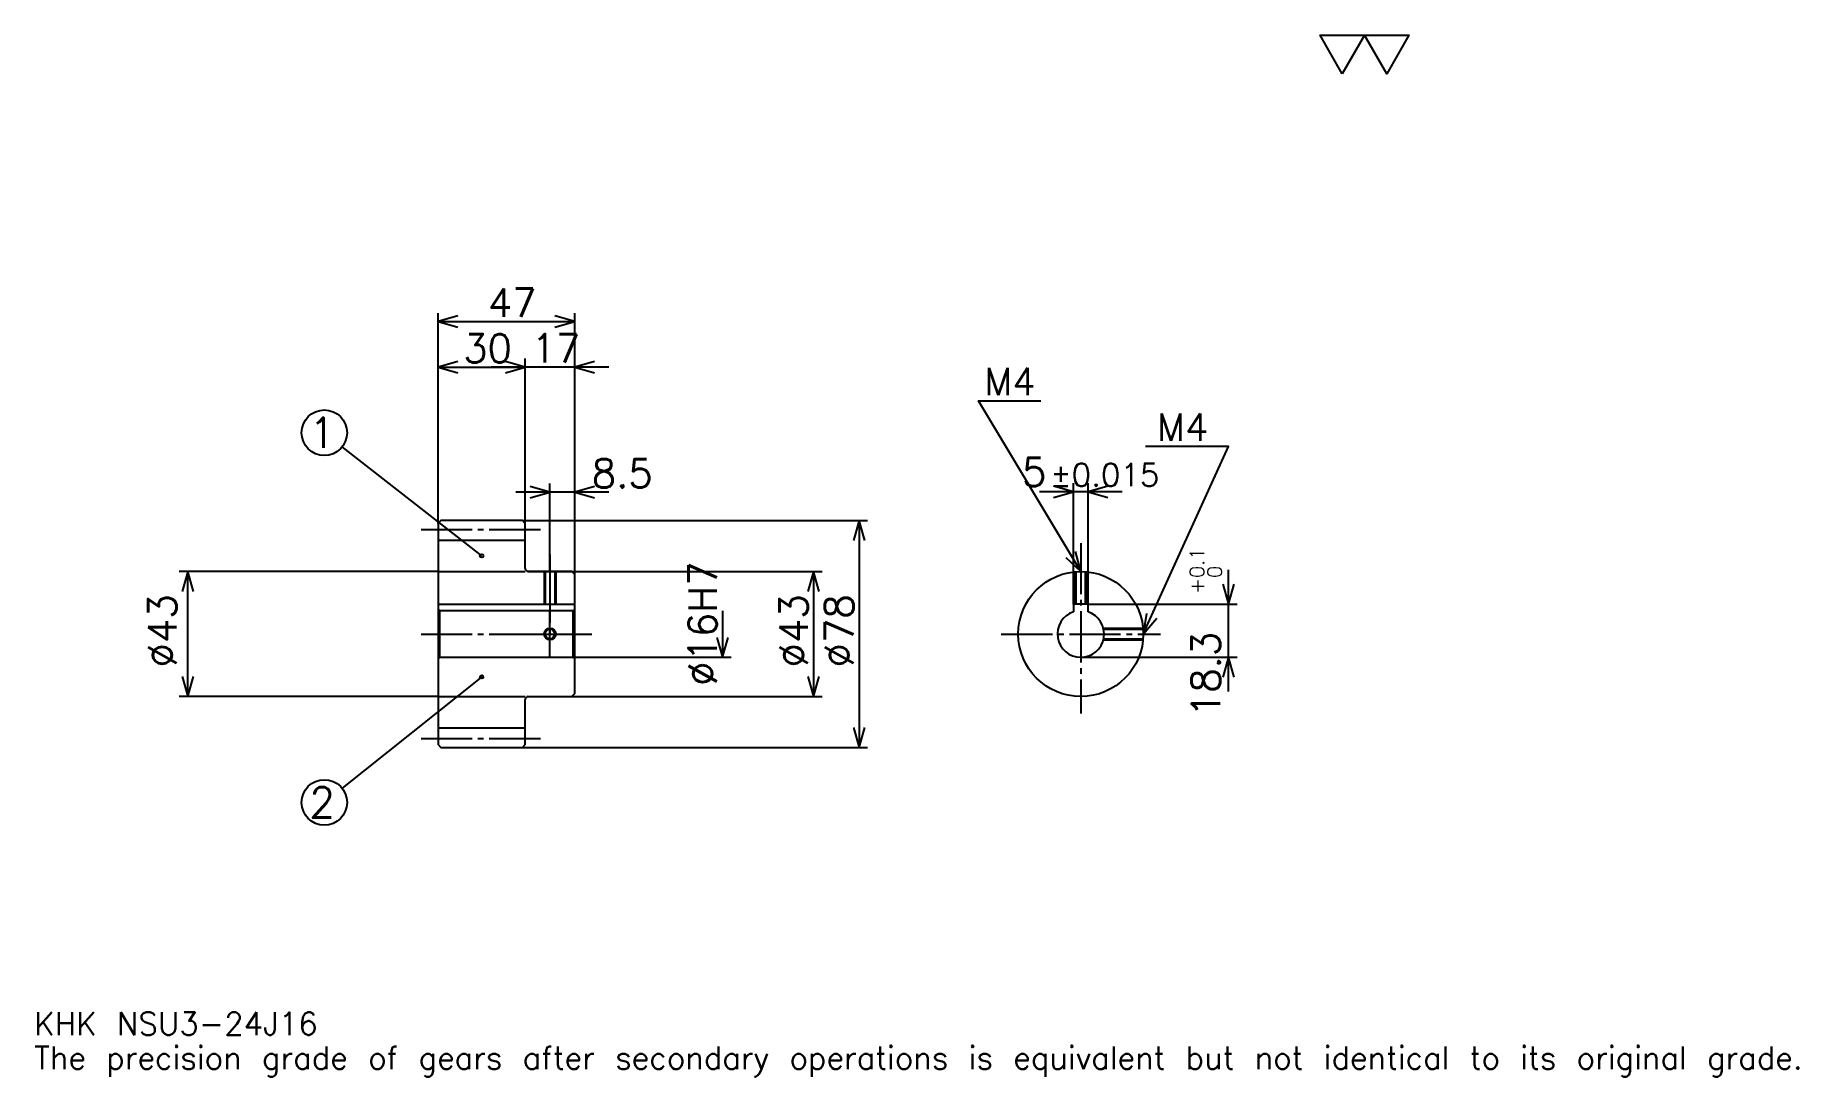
# Model space of a CAD drawing. Extents: x 20 to 627, y 7 to 365.
import ezdxf

# ---------------------------------------------------------------- set-up
doc = ezdxf.new("R2010")
doc.units = 0
doc.linetypes.add('DASHDOT', pattern=[23.478262, 17.608696, -1.956522, 1.956522, -1.956522])
doc.layers.get('0').update_dxf_attribs({"linetype": 'CONTINUOUS'})
doc.layers.add('DASHDOT', color=6, linetype='DASHDOT')
doc.styles.add('KANJI', font='TXT', dxfattribs={"bigfont": 'BIGFONT'})

msp = doc.modelspace()

# ---------------------------------------------------------------- linework, layer by layer
at = {"color": 5}
for p, q in [((158.478271, 198.456512), (158.478271, 269.869568)), ((205.478271, 198.456512), (205.478271, 269.869568)), ((158.478271, 266.934784), (205.478271, 266.934784)), ((158.478271, 251.282593), (188.478271, 251.282593)), ((217.217407, 251.282593), (176.739136, 251.282593)), ((188.478271, 198.456512), (188.478271, 254.217377)), ((173.478271, 186.331512), (125.511337, 223.864197)), ((217.217407, 208.23912), (185.239136, 208.23912)), ((196.978271, 198.456512), (196.978271, 211.173904)), ((393.826111, 208.347809), (365.347839, 208.347809)), ((377.086975, 169.756516), (377.086975, 211.282593)), ((382.086975, 169.756516), (382.086975, 211.282593)), ((158.478271, 197.456512), (158.478271, 198.456512)), ((187.478271, 198.456512), (205.478271, 198.456512)), ((188.478271, 197.456512), (188.478271, 198.456512)), ((196.978271, 180.956512), (196.978271, 198.456512)), ((196.978271, 180.956512), (196.978271, 198.456512)), ((205.478271, 198.456512), (306.239136, 198.456512)), ((205.478271, 179.956512), (205.478271, 198.456512)), ((303.304352, 198.456512), (303.304352, 120.456512)), ((158.478271, 180.956512), (69.456528, 180.956512)), ((72.391312, 137.956512), (72.391312, 180.956512)), ((189.478271, 180.956512), (205.478271, 180.956512)), ((205.478271, 180.956512), (290.586975, 180.956512)), ((287.652191, 180.956512), (287.652191, 137.956512)), ((430.434784, 139.717377), (430.434784, 181.495636)), ((256.347839, 167.456512), (256.347839, 151.456512)), ((382.086975, 169.756516), (433.369568, 169.756516)), ((205.478271, 151.456512), (259.282623, 151.456512)), ((379.586975, 151.456512), (433.369568, 151.456512)), ((173.478271, 144.706512), (125.465805, 106.406448)), ((158.478271, 137.956512), (69.456528, 137.956512)), ((189.478271, 137.956512), (205.478271, 137.956512)), ((205.478271, 137.956512), (290.586975, 137.956512)), ((187.478271, 120.456512), (205.478271, 120.456512)), ((205.478271, 120.456512), (306.239136, 120.456512))]:
    msp.add_line(p, q, dxfattribs=at)
at = {"color": 4}
for p, q in [((158.478271, 191.706512), (188.478271, 191.706512)), ((158.478271, 180.956512), (188.478271, 180.956512)), ((158.478271, 169.756516), (205.478271, 169.756516)), ((158.978271, 167.456512), (158.978271, 151.456512)), ((204.978271, 167.456512), (205.478271, 167.956512)), ((204.978271, 151.456512), (205.478271, 150.956512)), ((158.478271, 137.956512), (188.478271, 137.956512)), ((158.478271, 127.206512), (188.478271, 127.206512))]:
    msp.add_line(p, q, dxfattribs=at)
at = {"color": 7}
msp.add_lwpolyline([(469.565216, 352.17392), (461.934784, 365.399994), (492.456512, 365.399994), (484.82608, 352.17392), (477.195648, 365.399994), (469.565216, 352.17392)], dxfattribs=at)
at = {"color": 5}
for points in [[(165.326096, 268.891296), (158.478271, 266.934784), (165.326096, 264.978271)], [(198.630447, 264.978271), (205.478271, 266.934784), (198.630447, 268.891296)], [(165.326096, 253.23912), (158.478271, 251.282593), (165.326096, 249.32608)], [(181.630447, 249.32608), (188.478271, 251.282593), (181.630447, 253.23912)], [(181.630447, 249.32608), (188.478271, 251.282593), (181.630447, 253.23912)], [(212.326096, 253.23912), (205.478271, 251.282593), (212.326096, 249.32608)], [(379.586975, 180.956512), (344.369568, 239.652161), (365.891296, 239.652161)], [(401.086975, 159.456512), (430.434784, 224), (401.869568, 224)], [(190.130447, 206.282593), (196.978271, 208.23912), (190.130447, 210.195648)], [(212.326096, 210.195648), (205.478271, 208.23912), (212.326096, 206.282593)], [(370.239136, 206.391296), (377.086975, 208.347809), (370.239136, 210.304337)], [(388.934784, 210.304337), (382.086975, 208.347809), (388.934784, 206.391296)], [(305.260864, 191.608688), (303.304352, 198.456512), (301.347839, 191.608688)], [(374.386078, 185.821854), (379.586975, 180.956512), (377.741486, 187.835098)], [(74.347832, 174.108688), (72.391312, 180.956512), (70.434792, 174.108688)], [(289.608704, 174.108688), (287.652191, 180.956512), (285.695679, 174.108688)], [(428.478271, 176.60434), (430.434784, 169.756516), (432.391296, 176.60434)], [(402.14035, 166.500031), (401.086975, 159.456512), (405.702454, 164.880341)], [(254.391327, 158.304337), (256.347839, 151.456512), (258.304352, 158.304337)], [(432.391296, 144.608688), (430.434784, 151.456512), (428.478271, 144.608688)], [(70.434792, 144.804337), (72.391312, 137.956512), (74.347832, 144.804337)], [(285.695679, 144.804337), (287.652191, 137.956512), (289.608704, 144.804337)], [(301.347839, 127.304337), (303.304352, 120.456512), (305.260864, 127.304337)]]:
    msp.add_lwpolyline(points, dxfattribs=at)
at = {"color": 4}
for points in [[(188.478271, 181.956512), (188.478271, 197.456512), (187.478271, 198.456512), (159.478271, 198.456512), (158.478271, 197.456512), (158.478271, 150.956512)], [(189.478271, 137.956512), (204.478271, 137.956512), (205.478271, 138.956512), (205.478271, 179.956512), (204.478271, 180.956512), (189.478271, 180.956512)], [(194.978271, 180.956512), (194.978271, 169.756516)], [(195.358276, 180.956512), (195.358276, 169.756516)], [(198.598267, 180.956512), (198.598267, 169.756516)], [(198.978271, 180.956512), (198.978271, 169.756516)], [(377.586975, 169.756516), (377.586975, 180.863281)], [(377.96698, 169.756516), (377.96698, 180.895386)], [(381.20697, 169.756516), (381.20697, 180.895386)], [(381.586975, 169.756516), (381.586975, 180.863281)], [(158.478271, 150.956512), (158.978271, 151.456512), (204.978271, 151.456512), (204.978271, 167.456512), (158.978271, 167.456512), (158.478271, 167.956512)], [(382.086975, 167.055847), (382.086975, 169.756516), (377.086975, 169.756516), (377.086975, 167.055847)], [(387.332947, 161.456512), (400.993713, 161.456512)], [(387.421204, 161.076508), (401.025848, 161.076508)], [(387.421204, 157.836517), (401.025848, 157.836517)], [(387.332947, 157.456512), (400.993713, 157.456512)], [(158.478271, 150.956512), (158.478271, 121.456512), (159.478271, 120.456512), (187.478271, 120.456512), (188.478271, 121.456512), (188.478271, 136.956512)]]:
    msp.add_lwpolyline(points, dxfattribs=at)
at = {"color": 5}
for centre, radius in [((119.347839, 228.686951), 7.826087), ((173.478271, 186.331512), 0.586957), ((173.478271, 144.706512), 0.586957), ((119.347839, 101.526077), 7.826087)]:
    msp.add_circle(centre, radius, dxfattribs=at)
at = {"color": 4}
for centre, radius in [((379.586975, 159.456512), 21.5), ((196.978271, 159.456512), 1.62)]:
    msp.add_circle(centre, radius, dxfattribs=at)
at = {"color": 7}
msp.add_circle((196.978271, 159.456512), 2, dxfattribs=at)
at = {"color": 4}
for centre, radius, start, end in [((189.478271, 181.956512), 1, 180, 270), ((379.586975, 159.456512), 8, 108.209957329, 71.790042671), ((189.478271, 136.956512), 1, 90, 180)]:
    msp.add_arc(centre, radius, start, end, dxfattribs=at)
at = {"layer": 'DASHDOT', "color": 7}
for p, q in [((152.608704, 195.456512), (194.347839, 195.456512)), ((379.586975, 190.73912), (379.586975, 132.086945)), ((196.978271, 180.956512), (196.978271, 159.456512)), ((152.608704, 159.456512), (211.347839, 159.456512)), ((352.217407, 159.456512), (406.956543, 159.456512)), ((152.608704, 123.456512), (194.347839, 123.456512))]:
    msp.add_line(p, q, dxfattribs=at)
for points in [[(196.978271, 186.82608), (196.978271, 163.886948)], [(196.978271, 151.586945), (196.978271, 167.32608)], [(189.108704, 159.456512), (204.847839, 159.456512)]]:
    msp.add_lwpolyline(points, dxfattribs=at)

# ---------------------------------------------------------------- texts
at = {"color": 7, "style": 'KANJI'}
for s, height, p in [('47', 9.782609, (175.619568, 268.5)), ('30', 9.782609, (167.119568, 252.847809)), ('17', 9.782609, (190.619568, 252.847809)), ('M4', 9.391305, (346.326111, 241.608688)), ('1', 10.434783, (114.130447, 223.469559)), ('M4', 9.391305, (405.782593, 225.956512)), ('8.5', 9.782609, (211.347839, 209.804337)), ('5', 9.782609, (359.393738, 210.304337)), ('%%p0.015', 7.826087, (369.077301, 210.304337)), ('2', 10.434783, (114.130447, 96.308685)), ('KHK NSU3-24J16', 7.826087, (19.565218, 21.52174)), ('The precision grade of gears after secondary operations is equivalent but not identical to its original grade.', 7.826087, (19.565218, 9.782609))]:
    msp.add_text(s, height=height, dxfattribs=at).set_placement(p)
for s, height, p in [('%%c16H7', 9.782609, (254.391327, 141.603256)), ('0.1', 4.891304, (422.021729, 178.704056)), ('0', 4.891304, (428.086945, 178.704056)), ('+', 4.891304, (422.021729, 173.2258)), ('%%c43', 9.782609, (68.478271, 147.961945)), ('%%c43', 9.782609, (285.695679, 147.961945)), ('%%c78', 9.782609, (301.347839, 147.961945)), ('18.3', 9.782609, (427.5, 130.882782))]:
    msp.add_text(s, height=height, rotation=90, dxfattribs=at).set_placement(p)

doc.saveas('drawing.dxf')
